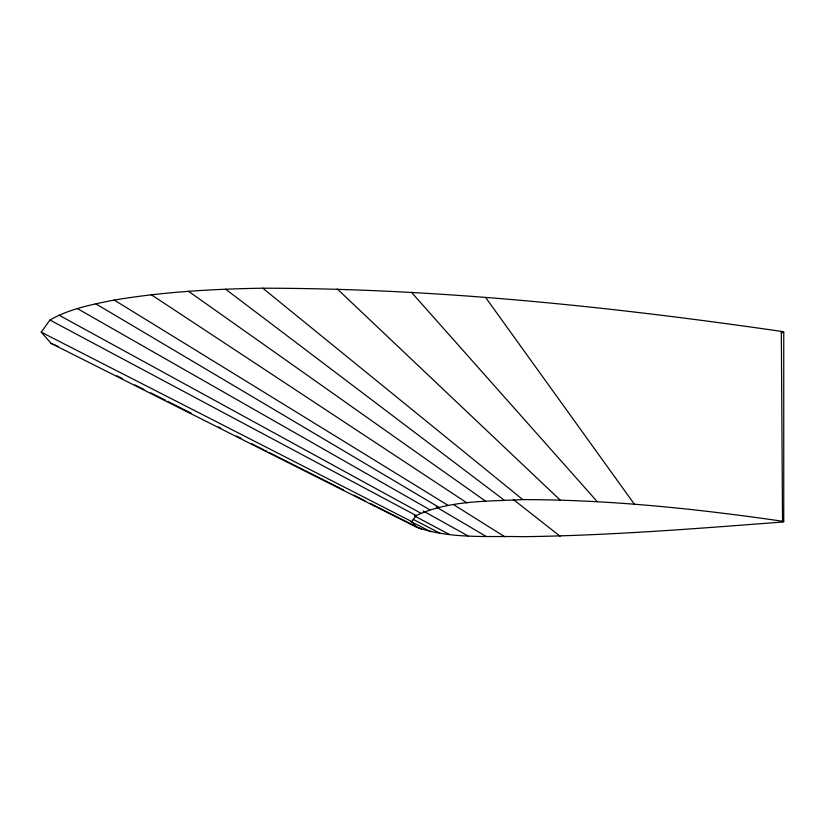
<?xml version="1.0" encoding="UTF-8"?>
<svg xmlns="http://www.w3.org/2000/svg" width="825" height="825" viewBox="0 0 825 825"><rect width="100%" height="100%" fill="white"/><g stroke="black" fill="none" stroke-linecap="round" stroke-linejoin="round"><path stroke-width="1.24" d="M41.25 332.166L49.943 320.028C69.578 308.777 92.214 304.425 114.18 300.063C163.278 291.833 213.077 288.998 262.804 288.203C436.456 288.338 609.613 306.508 781.316 331.382L783.75 332.135L783.75 521.617L782.533 522.019C696.228 528.619 609.83 535.518 523.256 536.693C487.823 535.796 450.656 539.292 416.728 527.247L51.068 343.375L41.25 332.166L411.809 521.627L416.728 527.247M411.809 521.627L416.161 515.553C449.182 500.198 487.142 501.435 522.792 499.61C609.778 499.682 696.517 508.778 782.533 521.245L783.75 521.617M781.316 332.939L783.75 332.135M51.068 343.375L58.142 346.366M116.903 375.787L122.543 378.634M134.949 384.883L143.973 389.431M150.748 392.844L165.402 400.228M167.661 401.363L173.302 404.209M174.426 404.776L191.348 413.304M218.419 426.938L220.677 428.082M236.466 436.033L240.983 438.312M251.13 443.427L263.536 449.677M264.67 450.244L266.918 451.378M269.177 452.523L284.976 460.474M286.1 461.041L343.623 490.029M353.781 495.144L365.052 500.827M370.693 503.673L376.334 506.519M377.468 507.086L397.763 517.316M398.898 517.883L421.451 529.248M411.046 521.647L430.825 531.733M413.108 519.296L440.137 533.332M414.356 515.873L449.419 534.466M49.943 320.028L416.161 515.553M58.998 315.16L420.698 513.119M423.142 510.933L467.93 535.879M77.292 308.519L429.866 509.788M436.301 507.055L486.399 536.58M95.7 303.765L439.086 507.406M114.18 300.063L448.336 505.55M453.812 504.787L504.838 536.797M151.233 294.7L466.898 502.868M188.378 291.225L485.512 501.126M225.576 289.173L504.147 500.094M513.346 499.517L560.092 536.219M262.804 288.203L522.792 499.61M337.27 288.967L560.092 500.002M411.469 292.308L597.259 501.672M485.595 297.433L634.394 504.24M781.316 331.382L782.533 522.019"/></g></svg>
